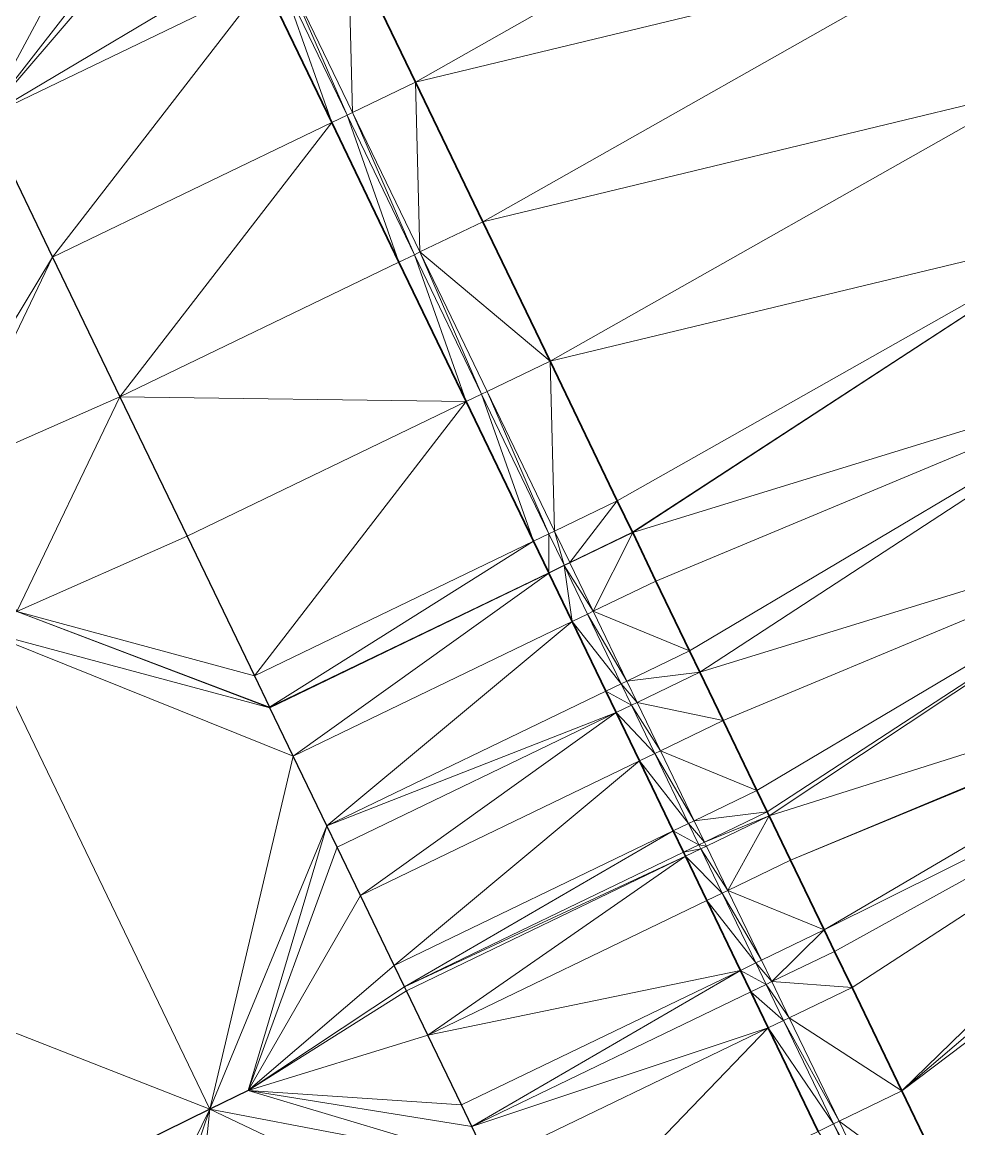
# Model space of a CAD drawing. Header units: metres. Extents: x 246428 to 246884, y 7418966 to 7419490.
# Drawn here: x 246602.27 to 246608.32, y 7419397.02 to 7419404.16 of the extents above; entities that cross this region are included whole.
import ezdxf

# ---------------------------------------------------------------- set-up
doc = ezdxf.new("R2010")
doc.units = ezdxf.units.M
doc.linetypes.add('blank name', pattern=[0])
doc.linetypes.add('HIDDEN', pattern=[9.525, 6.35, -3.175])
doc.layers.add('_12D_UNMAPPED', color=7, linetype='Continuous')
doc.layers.add('BATTER', color=250, linetype='HIDDEN', lineweight=25)
for name, color, linetype, lineweight, true_color in [('KERB_BACK', 7, 'Continuous', 35, 0x5fd2ff), ('KERB_LINE', 7, 'Continuous', 18, 0xb9b9b9), ('KERB_LIP', 7, 'Continuous', 35, 0x5fd2ff), ('KERB_TOP', 7, 'Continuous', 18, 0xb9b9b9)]:
    doc.layers.add(name, color=color, linetype=linetype, lineweight=lineweight, true_color=true_color)

msp = doc.modelspace()

# ---------------------------------------------------------------- linework, layer by layer
at = {"layer": '_12D_UNMAPPED', "color": 3, "linetype": 'blank name', "lineweight": 0}
for points in [[(246522.2167, 7419399.8155, 31.4782), (246641.9327, 7419447.0129, 33.7632), (246641.9326, 7419447.0128, 33.7632)], [(246602.0369, 7419403.5455, 33.3148), (246601.3366, 7419405.9546, 33.0215), (246603.194, 7419405.701, 33.2883)], [(246603.4073, 7419405.3061, 33.304), (246602.0369, 7419403.5455, 33.3148), (246603.194, 7419405.701, 33.2883)], [(246604.8132, 7419403.7741, 33.2334), (246604.3788, 7419404.6748, 33.2098), (246607.9104, 7419405.526, 33.3263)], [(246608.3448, 7419404.6253, 33.3532), (246604.8132, 7419403.7741, 33.2334), (246607.9104, 7419405.526, 33.3263)], [(246603.4073, 7419405.3061, 33.304), (246603.4587, 7419405.2016, 33.3081), (246602.0369, 7419403.5455, 33.3148)], [(246603.4587, 7419405.2016, 33.3081), (246603.7627, 7419404.5712, 33.3307), (246602.0369, 7419403.5455, 33.3148)], [(246603.9735, 7419404.4794, 33.1848), (246604.3788, 7419404.6748, 33.2098), (246604.4079, 7419403.5786, 33.2084)], [(246604.3788, 7419404.6748, 33.2098), (246604.8132, 7419403.7741, 33.2334), (246604.4079, 7419403.5786, 33.2084)], [(246605.2475, 7419402.8734, 33.257), (246604.8132, 7419403.7741, 33.2334), (246608.3448, 7419404.6253, 33.3532)], [(246608.7792, 7419403.7246, 33.3801), (246605.2475, 7419402.8734, 33.257), (246608.3448, 7419404.6253, 33.3532)], [(246603.7627, 7419404.5712, 33.3307), (246603.8383, 7419404.4143, 33.3348), (246602.0369, 7419403.5455, 33.3148)], [(246603.8384, 7419404.4142, 33.3348), (246603.9375, 7419404.462, 33.3348), (246604.2727, 7419403.5135, 33.3584)], [(246603.9375, 7419404.462, 33.3348), (246603.9735, 7419404.4794, 33.1848), (246604.3718, 7419403.5613, 33.3584)], [(246603.9375, 7419404.462, 33.3348), (246604.3718, 7419403.5613, 33.3584), (246604.2727, 7419403.5135, 33.3584)], [(246603.9735, 7419404.4794, 33.1848), (246604.4079, 7419403.5786, 33.2084), (246604.3718, 7419403.5613, 33.3584)], [(246603.8383, 7419404.4143, 33.3348), (246603.8384, 7419404.4142, 33.3348), (246602.0369, 7419403.5455, 33.3148)], [(246602.0369, 7419403.5455, 33.3148), (246603.8384, 7419404.4142, 33.3348), (246602.4713, 7419402.6447, 33.3384)], [(246603.8384, 7419404.4142, 33.3348), (246604.2727, 7419403.5135, 33.3584), (246602.4713, 7419402.6447, 33.3384)], [(246604.4079, 7419403.5786, 33.2084), (246604.8132, 7419403.7741, 33.2334), (246604.8422, 7419402.6779, 33.232)], [(246604.8132, 7419403.7741, 33.2334), (246605.2475, 7419402.8734, 33.257), (246604.8422, 7419402.6779, 33.232)], [(246605.6819, 7419401.9726, 33.2806), (246605.2475, 7419402.8734, 33.257), (246608.7792, 7419403.7246, 33.3801)], [(246609.2137, 7419402.8239, 33.4071), (246605.6819, 7419401.9726, 33.2806), (246608.7792, 7419403.7246, 33.3801)], [(246602.0369, 7419403.5455, 33.3148), (246602.4713, 7419402.6447, 33.3384), (246601.5606, 7419401.1396, 32.1246)], [(246604.2727, 7419403.5135, 33.3584), (246604.3718, 7419403.5613, 33.3584), (246604.7071, 7419402.6127, 33.382)], [(246604.3718, 7419403.5613, 33.3584), (246604.4079, 7419403.5786, 33.2084), (246604.8062, 7419402.6605, 33.382)], [(246604.3718, 7419403.5613, 33.3584), (246604.8062, 7419402.6605, 33.382), (246604.7071, 7419402.6127, 33.382)], [(246604.4079, 7419403.5786, 33.2084), (246604.8422, 7419402.6779, 33.232), (246604.8062, 7419402.6605, 33.382)], [(246602.4713, 7419402.6447, 33.3384), (246604.2727, 7419403.5135, 33.3584), (246602.9056, 7419401.744, 33.362)], [(246604.2727, 7419403.5135, 33.3584), (246604.7071, 7419402.6127, 33.382), (246602.9056, 7419401.744, 33.362)], [(246605.2475, 7419402.8734, 33.257), (246605.6819, 7419401.9726, 33.2806), (246604.8422, 7419402.6779, 33.232)], [(246606.1163, 7419401.0719, 33.3042), (246605.6819, 7419401.9726, 33.2806), (246609.2137, 7419402.8239, 33.4071)], [(246606.2141, 7419400.8691, 33.3095), (246606.1163, 7419401.0719, 33.3042), (246609.2137, 7419402.8239, 33.4071)], [(246606.2142, 7419400.8689, 33.3106), (246606.2141, 7419400.869, 33.3095), (246609.2137, 7419402.8239, 33.4071)], [(246606.2141, 7419400.869, 33.3095), (246606.2141, 7419400.8691, 33.3095), (246609.2137, 7419402.8239, 33.4071)], [(246606.2153, 7419400.8666, 33.3106), (246606.2142, 7419400.8689, 33.3106), (246609.2137, 7419402.8239, 33.4071)], [(246609.6481, 7419401.9232, 33.4244), (246606.2153, 7419400.8666, 33.3106), (246609.2137, 7419402.8239, 33.4071)], [(246604.8062, 7419402.6605, 33.382), (246604.8422, 7419402.6779, 33.232), (246605.2406, 7419401.7598, 33.4056)], [(246604.8422, 7419402.6779, 33.232), (246605.6819, 7419401.9726, 33.2806), (246605.2766, 7419401.7772, 33.2556)], [(246604.8422, 7419402.6779, 33.232), (246605.2766, 7419401.7772, 33.2556), (246605.2406, 7419401.7598, 33.4056)], [(246602.4713, 7419402.6447, 33.3384), (246601.8069, 7419401.2592, 32.1289), (246601.5606, 7419401.1396, 32.1246)], [(246602.4713, 7419402.6447, 33.3384), (246602.9056, 7419401.744, 33.362), (246601.8069, 7419401.2592, 32.1289)], [(246604.7071, 7419402.6127, 33.382), (246605.1415, 7419401.712, 33.4056), (246602.9056, 7419401.744, 33.362)], [(246604.7071, 7419402.6127, 33.382), (246604.8062, 7419402.6605, 33.382), (246605.1415, 7419401.712, 33.4056)], [(246604.8062, 7419402.6605, 33.382), (246605.2406, 7419401.7598, 33.4056), (246605.1415, 7419401.712, 33.4056)], [(246605.2766, 7419401.7772, 33.2556), (246605.6819, 7419401.9726, 33.2806), (246605.7109, 7419400.8764, 33.2792)], [(246605.6819, 7419401.9726, 33.2806), (246606.1163, 7419401.0719, 33.3042), (246605.7109, 7419400.8764, 33.2792)], [(246606.3658, 7419400.5545, 33.3159), (246606.2153, 7419400.8666, 33.3106), (246609.6481, 7419401.9232, 33.4244)], [(246606.583, 7419400.1041, 33.3229), (246606.3658, 7419400.5545, 33.3159), (246609.6481, 7419401.9232, 33.4244)], [(246606.6496, 7419399.9659, 33.3247), (246606.583, 7419400.1041, 33.3229), (246609.6481, 7419401.9232, 33.4244)], [(246610.0826, 7419401.0225, 33.4331), (246606.6496, 7419399.9659, 33.3247), (246609.6481, 7419401.9232, 33.4244)], [(246605.1415, 7419401.712, 33.4056), (246605.2406, 7419401.7598, 33.4056), (246605.5758, 7419400.8113, 33.4292)], [(246605.2406, 7419401.7598, 33.4056), (246605.2766, 7419401.7772, 33.2556), (246605.6749, 7419400.859, 33.4292)], [(246605.2406, 7419401.7598, 33.4056), (246605.6749, 7419400.859, 33.4292), (246605.5758, 7419400.8113, 33.4292)], [(246605.2766, 7419401.7772, 33.2556), (246605.7109, 7419400.8764, 33.2792), (246605.6749, 7419400.859, 33.4292)], [(246601.8069, 7419401.2592, 32.1289), (246602.9056, 7419401.744, 33.362), (246602.2413, 7419400.3585, 32.1489)], [(246602.9056, 7419401.744, 33.362), (246603.34, 7419400.8433, 33.3856), (246602.2413, 7419400.3585, 32.1489)], [(246602.9056, 7419401.744, 33.362), (246605.1415, 7419401.712, 33.4056), (246603.34, 7419400.8433, 33.3856)], [(246603.34, 7419400.8433, 33.3856), (246605.1415, 7419401.712, 33.4056), (246603.7744, 7419399.9425, 33.4092)], [(246605.1415, 7419401.712, 33.4056), (246605.5758, 7419400.8113, 33.4292), (246603.7744, 7419399.9425, 33.4092)], [(246605.7109, 7419400.8764, 33.2792), (246606.1163, 7419401.0719, 33.3042), (246605.8088, 7419400.6736, 33.2845)], [(246606.1163, 7419401.0719, 33.3042), (246606.2141, 7419400.8691, 33.3095), (246605.8088, 7419400.6736, 33.2845)], [(246606.8002, 7419399.6538, 33.329), (246606.6496, 7419399.9659, 33.3247), (246610.0826, 7419401.0225, 33.4331)], [(246607.0174, 7419399.2034, 33.3342), (246606.8002, 7419399.6538, 33.329), (246610.0826, 7419401.0225, 33.4331)], [(246607.084, 7419399.0652, 33.3357), (246607.0174, 7419399.2034, 33.3342), (246610.0826, 7419401.0225, 33.4331)], [(246607.0967, 7419399.039, 33.3359), (246607.084, 7419399.0652, 33.3357), (246610.0826, 7419401.0225, 33.4331)], [(246610.517, 7419400.1218, 33.4402), (246607.0967, 7419399.039, 33.3359), (246610.0826, 7419401.0225, 33.4331)], [(246603.34, 7419400.8433, 33.3856), (246603.7744, 7419399.9425, 33.4092), (246602.2413, 7419400.3585, 32.1489)], [(246605.5758, 7419400.8113, 33.4292), (246605.6749, 7419400.859, 33.4292), (246605.6736, 7419400.6084, 33.4345)], [(246605.6749, 7419400.859, 33.4292), (246605.7727, 7419400.6562, 33.4345), (246605.6736, 7419400.6084, 33.4345)], [(246605.6749, 7419400.859, 33.4292), (246605.7109, 7419400.8764, 33.2792), (246605.7727, 7419400.6562, 33.4345)], [(246605.7109, 7419400.8764, 33.2792), (246605.8088, 7419400.6736, 33.2845), (246605.7727, 7419400.6562, 33.4345)], [(246606.2141, 7419400.8691, 33.3095), (246606.2141, 7419400.869, 33.3095), (246605.8088, 7419400.6736, 33.2845)], [(246605.8088, 7419400.6736, 33.2845), (246606.2141, 7419400.869, 33.3095), (246605.8088, 7419400.6735, 33.2845)], [(246606.2141, 7419400.869, 33.3095), (246606.2142, 7419400.8689, 33.3106), (246605.8088, 7419400.6734, 33.2856)], [(246605.8088, 7419400.6735, 33.2845), (246606.2141, 7419400.869, 33.3095), (246605.8088, 7419400.6735, 33.2856)], [(246606.2141, 7419400.869, 33.3095), (246605.8088, 7419400.6734, 33.2856), (246605.8088, 7419400.6735, 33.2856)], [(246606.2142, 7419400.8689, 33.3106), (246606.2153, 7419400.8666, 33.3106), (246605.8088, 7419400.6734, 33.2856)], [(246606.2153, 7419400.8666, 33.3106), (246605.8099, 7419400.6711, 33.2856), (246605.8088, 7419400.6734, 33.2856)], [(246606.2153, 7419400.8666, 33.3106), (246605.9605, 7419400.359, 33.2909), (246605.8099, 7419400.6711, 33.2856)], [(246606.2153, 7419400.8666, 33.3106), (246606.3658, 7419400.5545, 33.3159), (246605.9605, 7419400.359, 33.2909)], [(246603.7744, 7419399.9425, 33.4092), (246605.5758, 7419400.8113, 33.4292), (246603.8722, 7419399.7397, 33.4145)], [(246605.5758, 7419400.8113, 33.4292), (246605.6736, 7419400.6084, 33.4345), (246603.8722, 7419399.7397, 33.4145)], [(246603.8722, 7419399.7397, 33.4145), (246605.6736, 7419400.6084, 33.4345), (246605.6737, 7419400.6083, 33.4356)], [(246603.8722, 7419399.7396, 33.4145), (246603.8722, 7419399.7397, 33.4145), (246605.6737, 7419400.6083, 33.4356)], [(246603.8722, 7419399.7396, 33.4145), (246605.6737, 7419400.6083, 33.4356), (246603.8722, 7419399.7396, 33.4156)], [(246605.6737, 7419400.6083, 33.4356), (246603.8723, 7419399.7395, 33.4156), (246603.8722, 7419399.7396, 33.4156)], [(246605.6737, 7419400.6083, 33.4356), (246605.6737, 7419400.6082, 33.4356), (246603.8723, 7419399.7395, 33.4156)], [(246605.6737, 7419400.6082, 33.4356), (246603.8734, 7419399.7372, 33.4156), (246603.8723, 7419399.7395, 33.4156)], [(246605.6737, 7419400.6082, 33.4356), (246605.6748, 7419400.606, 33.4356), (246603.8734, 7419399.7372, 33.4156)], [(246605.6748, 7419400.606, 33.4356), (246604.0239, 7419399.4251, 33.4209), (246603.8734, 7419399.7372, 33.4156)], [(246605.6748, 7419400.606, 33.4356), (246605.8254, 7419400.2939, 33.4409), (246604.0239, 7419399.4251, 33.4209)], [(246605.7727, 7419400.6562, 33.4345), (246605.7728, 7419400.6561, 33.4345), (246605.6736, 7419400.6084, 33.4345)], [(246605.6736, 7419400.6084, 33.4345), (246605.7728, 7419400.6561, 33.4345), (246605.6737, 7419400.6083, 33.4345)], [(246605.6736, 7419400.6084, 33.4345), (246605.6737, 7419400.6083, 33.4345), (246605.6737, 7419400.6083, 33.4356)], [(246605.6737, 7419400.6083, 33.4345), (246605.7728, 7419400.6561, 33.4356), (246605.6737, 7419400.6083, 33.4356)], [(246605.6737, 7419400.6083, 33.4345), (246605.7728, 7419400.6561, 33.4345), (246605.7728, 7419400.6561, 33.4356)], [(246605.7728, 7419400.6561, 33.4356), (246605.7728, 7419400.656, 33.4356), (246605.6737, 7419400.6082, 33.4356)], [(246605.7728, 7419400.6561, 33.4356), (246605.6737, 7419400.6082, 33.4356), (246605.6737, 7419400.6083, 33.4356)], [(246605.7728, 7419400.656, 33.4356), (246605.7739, 7419400.6538, 33.4356), (246605.6737, 7419400.6082, 33.4356)], [(246605.7739, 7419400.6538, 33.4356), (246605.6748, 7419400.606, 33.4356), (246605.6737, 7419400.6082, 33.4356)], [(246605.7739, 7419400.6538, 33.4356), (246605.8254, 7419400.2939, 33.4409), (246605.6748, 7419400.606, 33.4356)], [(246605.8088, 7419400.6736, 33.2845), (246605.8088, 7419400.6735, 33.2845), (246605.7727, 7419400.6562, 33.4345)], [(246605.7727, 7419400.6562, 33.4345), (246605.8088, 7419400.6735, 33.2845), (246605.7728, 7419400.6561, 33.4345)], [(246605.7728, 7419400.6561, 33.4345), (246605.8088, 7419400.6735, 33.2856), (246605.7728, 7419400.6561, 33.4356)], [(246605.8088, 7419400.6735, 33.2856), (246605.8088, 7419400.6734, 33.2856), (246605.7728, 7419400.656, 33.4356)], [(246605.7728, 7419400.6561, 33.4345), (246605.8088, 7419400.6735, 33.2845), (246605.8088, 7419400.6735, 33.2856)], [(246605.8088, 7419400.6735, 33.2856), (246605.7728, 7419400.656, 33.4356), (246605.7728, 7419400.6561, 33.4356)], [(246605.8088, 7419400.6734, 33.2856), (246605.8099, 7419400.6711, 33.2856), (246605.7728, 7419400.656, 33.4356)], [(246605.8099, 7419400.6711, 33.2856), (246605.7739, 7419400.6538, 33.4356), (246605.7728, 7419400.656, 33.4356)], [(246605.8099, 7419400.6711, 33.2856), (246605.9605, 7419400.359, 33.2909), (246605.7739, 7419400.6538, 33.4356)], [(246605.7739, 7419400.6538, 33.4356), (246605.9244, 7419400.3416, 33.4409), (246605.8254, 7419400.2939, 33.4409)], [(246605.9605, 7419400.359, 33.2909), (246605.9244, 7419400.3416, 33.4409), (246605.7739, 7419400.6538, 33.4356)], [(246606.3658, 7419400.5545, 33.3159), (246606.583, 7419400.1041, 33.3229), (246605.9605, 7419400.359, 33.2909)], [(246602.2413, 7419400.3585, 32.1489), (246603.8734, 7419399.7372, 33.4156), (246601.9949, 7419400.2388, 32.1446)], [(246603.8722, 7419399.7396, 33.4145), (246603.8722, 7419399.7396, 33.4156), (246602.2413, 7419400.3585, 32.1489)], [(246603.8722, 7419399.7396, 33.4156), (246603.8723, 7419399.7395, 33.4156), (246602.2413, 7419400.3585, 32.1489)], [(246603.8722, 7419399.7397, 33.4145), (246603.8722, 7419399.7396, 33.4145), (246602.2413, 7419400.3585, 32.1489)], [(246603.7744, 7419399.9425, 33.4092), (246603.8722, 7419399.7397, 33.4145), (246602.2413, 7419400.3585, 32.1489)], [(246603.8723, 7419399.7395, 33.4156), (246603.8734, 7419399.7372, 33.4156), (246602.2413, 7419400.3585, 32.1489)], [(246605.9244, 7419400.3416, 33.4409), (246606.1416, 7419399.8913, 33.4479), (246605.8254, 7419400.2939, 33.4409)], [(246605.9605, 7419400.359, 33.2909), (246606.1777, 7419399.9087, 33.2979), (246605.9244, 7419400.3416, 33.4409)], [(246606.1777, 7419399.9087, 33.2979), (246606.1416, 7419399.8913, 33.4479), (246605.9244, 7419400.3416, 33.4409)], [(246606.583, 7419400.1041, 33.3229), (246606.1777, 7419399.9087, 33.2979), (246605.9605, 7419400.359, 33.2909)], [(246605.8254, 7419400.2939, 33.4409), (246604.2411, 7419398.9747, 33.4279), (246604.0239, 7419399.4251, 33.4209)], [(246605.8254, 7419400.2939, 33.4409), (246606.0425, 7419399.8435, 33.4479), (246604.2411, 7419398.9747, 33.4279)], [(246606.1416, 7419399.8913, 33.4479), (246606.0425, 7419399.8435, 33.4479), (246605.8254, 7419400.2939, 33.4409)], [(246599.1355, 7419398.8498, 32.0946), (246601.9948, 7419400.2388, 32.1446), (246603.4867, 7419397.1453, 33.0032)], [(246601.9949, 7419400.2388, 32.1446), (246604.0239, 7419399.4251, 33.4209), (246601.9948, 7419400.2388, 32.1446)], [(246601.9948, 7419400.2388, 32.1446), (246604.0239, 7419399.4251, 33.4209), (246603.4867, 7419397.1453, 33.0032)], [(246603.8734, 7419399.7372, 33.4156), (246604.0239, 7419399.4251, 33.4209), (246601.9949, 7419400.2388, 32.1446)], [(246606.583, 7419400.1041, 33.3229), (246606.6496, 7419399.9659, 33.3247), (246606.1777, 7419399.9087, 33.2979)], [(246607.2345, 7419398.753, 33.3387), (246607.0967, 7419399.039, 33.3359), (246610.517, 7419400.1218, 33.4402)], [(246607.2345, 7419398.753, 33.3387), (246610.517, 7419400.1218, 33.4402), (246610.517, 7419400.1217, 33.4403)], [(246610.5233, 7419400.1087, 33.4405), (246607.2345, 7419398.753, 33.3387), (246610.517, 7419400.1217, 33.4403)], [(246607.4517, 7419398.3027, 33.3423), (246607.2345, 7419398.753, 33.3387), (246610.5233, 7419400.1087, 33.4405)], [(246610.6608, 7419399.9007, 33.4433), (246607.4517, 7419398.3027, 33.3423), (246610.5233, 7419400.1087, 33.4405)], [(246606.6496, 7419399.9659, 33.3247), (246606.2443, 7419399.7704, 33.2997), (246606.1777, 7419399.9087, 33.2979)], [(246606.6496, 7419399.9659, 33.3247), (246606.8002, 7419399.6538, 33.329), (246606.2443, 7419399.7704, 33.2997)], [(246606.1416, 7419399.8913, 33.4479), (246606.2083, 7419399.753, 33.4497), (246606.0425, 7419399.8435, 33.4479)], [(246606.1777, 7419399.9087, 33.2979), (246606.2443, 7419399.7704, 33.2997), (246606.1416, 7419399.8913, 33.4479)], [(246606.2443, 7419399.7704, 33.2997), (246606.2083, 7419399.753, 33.4497), (246606.1416, 7419399.8913, 33.4479)], [(246607.5184, 7419398.1644, 33.3431), (246607.4517, 7419398.3027, 33.3423), (246610.6608, 7419399.9007, 33.4433)], [(246607.6311, 7419397.9307, 33.3446), (246607.5184, 7419398.1644, 33.3431), (246610.6608, 7419399.9007, 33.4433)], [(246607.9528, 7419397.2637, 33.3483), (246607.6311, 7419397.9307, 33.3446), (246610.6608, 7419399.9007, 33.4433)], [(246610.8455, 7419399.7332, 33.4486), (246607.9528, 7419397.2637, 33.3483), (246610.6608, 7419399.9007, 33.4433)], [(246606.0425, 7419399.8435, 33.4479), (246606.1092, 7419399.7053, 33.4497), (246604.2411, 7419398.9747, 33.4279)], [(246606.2083, 7419399.753, 33.4497), (246606.1092, 7419399.7053, 33.4497), (246606.0425, 7419399.8435, 33.4479)], [(246606.2083, 7419399.753, 33.4497), (246606.3588, 7419399.4409, 33.454), (246606.1092, 7419399.7053, 33.4497)], [(246606.2443, 7419399.7704, 33.2997), (246606.3948, 7419399.4583, 33.304), (246606.2083, 7419399.753, 33.4497)], [(246606.3948, 7419399.4583, 33.304), (246606.3588, 7419399.4409, 33.454), (246606.2083, 7419399.753, 33.4497)], [(246606.8002, 7419399.6538, 33.329), (246606.3948, 7419399.4583, 33.304), (246606.2443, 7419399.7704, 33.2997)], [(246606.1092, 7419399.7053, 33.4497), (246604.3077, 7419398.8365, 33.4297), (246604.2411, 7419398.9747, 33.4279)], [(246606.1092, 7419399.7053, 33.4497), (246604.4583, 7419398.5244, 33.434), (246604.3077, 7419398.8365, 33.4297)], [(246606.1092, 7419399.7053, 33.4497), (246606.2597, 7419399.3931, 33.454), (246604.4583, 7419398.5244, 33.434)], [(246606.3588, 7419399.4409, 33.454), (246606.2597, 7419399.3931, 33.454), (246606.1092, 7419399.7053, 33.4497)], [(246611.0659, 7419399.6165, 33.4539), (246607.9528, 7419397.2637, 33.3483), (246610.8455, 7419399.7332, 33.4486)], [(246606.8002, 7419399.6538, 33.329), (246607.0174, 7419399.2034, 33.3342), (246606.3948, 7419399.4583, 33.304)], [(246608.3205, 7419396.5012, 33.3526), (246607.9528, 7419397.2637, 33.3483), (246611.0659, 7419399.6165, 33.4539)], [(246608.3205, 7419396.5011, 33.3526), (246608.3205, 7419396.5012, 33.3526), (246611.0659, 7419399.6165, 33.4539)], [(246604.0239, 7419399.4251, 33.4209), (246604.2411, 7419398.9747, 33.4279), (246603.4867, 7419397.1453, 33.0032)], [(246606.2597, 7419399.3931, 33.454), (246604.6755, 7419398.074, 33.4392), (246604.4583, 7419398.5244, 33.434)], [(246606.2597, 7419399.3931, 33.454), (246606.4769, 7419398.9428, 33.4592), (246604.6755, 7419398.074, 33.4392)], [(246606.3588, 7419399.4409, 33.454), (246606.576, 7419398.9905, 33.4592), (246606.2597, 7419399.3931, 33.454)], [(246606.576, 7419398.9905, 33.4592), (246606.4769, 7419398.9428, 33.4592), (246606.2597, 7419399.3931, 33.454)], [(246606.3948, 7419399.4583, 33.304), (246606.612, 7419399.0079, 33.3092), (246606.3588, 7419399.4409, 33.454)], [(246606.612, 7419399.0079, 33.3092), (246606.576, 7419398.9905, 33.4592), (246606.3588, 7419399.4409, 33.454)], [(246607.0174, 7419399.2034, 33.3342), (246606.612, 7419399.0079, 33.3092), (246606.3948, 7419399.4583, 33.304)], [(246607.0174, 7419399.2034, 33.3342), (246607.084, 7419399.0652, 33.3357), (246606.612, 7419399.0079, 33.3092)], [(246607.084, 7419399.0652, 33.3357), (246606.6787, 7419398.8697, 33.3107), (246606.612, 7419399.0079, 33.3092)], [(246607.084, 7419399.0652, 33.3357), (246607.0967, 7419399.039, 33.3359), (246606.6787, 7419398.8697, 33.3107)], [(246607.0967, 7419399.039, 33.3359), (246606.6913, 7419398.8435, 33.3109), (246606.6787, 7419398.8697, 33.3107)], [(246607.0967, 7419399.039, 33.3359), (246606.8292, 7419398.5576, 33.3137), (246606.6913, 7419398.8435, 33.3109)], [(246607.0967, 7419399.039, 33.3359), (246607.2345, 7419398.753, 33.3387), (246606.8292, 7419398.5576, 33.3137)], [(246604.2411, 7419398.9747, 33.4279), (246603.7328, 7419397.2658, 33.0073), (246603.4867, 7419397.1454, 33.0032)], [(246604.2411, 7419398.9747, 33.4279), (246603.4867, 7419397.1454, 33.0032), (246603.4867, 7419397.1453, 33.0032)], [(246604.2411, 7419398.9747, 33.4279), (246604.3077, 7419398.8365, 33.4297), (246603.7328, 7419397.2658, 33.0073)], [(246606.576, 7419398.9905, 33.4592), (246606.6427, 7419398.8523, 33.4607), (246606.4769, 7419398.9428, 33.4592)], [(246606.612, 7419399.0079, 33.3092), (246606.6787, 7419398.8697, 33.3107), (246606.576, 7419398.9905, 33.4592)], [(246606.6787, 7419398.8697, 33.3107), (246606.6427, 7419398.8523, 33.4607), (246606.576, 7419398.9905, 33.4592)], [(246606.4769, 7419398.9428, 33.4592), (246604.7421, 7419397.9358, 33.4407), (246604.6755, 7419398.074, 33.4392)], [(246606.4769, 7419398.9428, 33.4592), (246606.5436, 7419398.8045, 33.4607), (246604.7421, 7419397.9358, 33.4407)], [(246606.6427, 7419398.8523, 33.4607), (246606.5436, 7419398.8045, 33.4607), (246606.4769, 7419398.9428, 33.4592)], [(246599.1355, 7419398.8498, 32.0946), (246603.4867, 7419397.1453, 33.0032), (246600.6313, 7419395.7482, 32.9555)], [(246604.3077, 7419398.8365, 33.4297), (246604.4583, 7419398.5244, 33.434), (246603.7328, 7419397.2658, 33.0073)], [(246606.6427, 7419398.8523, 33.4607), (246606.6553, 7419398.8261, 33.4609), (246606.5436, 7419398.8045, 33.4607)], [(246606.6553, 7419398.8261, 33.4609), (246606.5562, 7419398.7783, 33.4609), (246606.5436, 7419398.8045, 33.4607)], [(246606.6553, 7419398.8261, 33.4609), (246606.7932, 7419398.5402, 33.4637), (246606.5562, 7419398.7783, 33.4609)], [(246606.6787, 7419398.8697, 33.3107), (246606.6913, 7419398.8435, 33.3109), (246606.6427, 7419398.8523, 33.4607)], [(246606.6913, 7419398.8435, 33.3109), (246606.6553, 7419398.8261, 33.4609), (246606.6427, 7419398.8523, 33.4607)], [(246606.6913, 7419398.8435, 33.3109), (246606.8292, 7419398.5576, 33.3137), (246606.6553, 7419398.8261, 33.4609)], [(246606.8292, 7419398.5576, 33.3137), (246606.7932, 7419398.5402, 33.4637), (246606.6553, 7419398.8261, 33.4609)], [(246606.5436, 7419398.8045, 33.4607), (246606.5562, 7419398.7783, 33.4609), (246604.7421, 7419397.9358, 33.4407)], [(246606.5562, 7419398.7783, 33.4609), (246604.7548, 7419397.9096, 33.4409), (246604.7421, 7419397.9358, 33.4407)], [(246606.5562, 7419398.7783, 33.4609), (246604.8926, 7419397.6236, 33.4437), (246604.7548, 7419397.9096, 33.4409)], [(246606.5562, 7419398.7783, 33.4609), (246606.6941, 7419398.4924, 33.4637), (246604.8926, 7419397.6236, 33.4437)], [(246606.7932, 7419398.5402, 33.4637), (246606.6941, 7419398.4924, 33.4637), (246606.5562, 7419398.7783, 33.4609)], [(246607.2345, 7419398.753, 33.3387), (246607.4517, 7419398.3027, 33.3423), (246606.8292, 7419398.5576, 33.3137)], [(246606.7932, 7419398.5402, 33.4637), (246607.0104, 7419398.0898, 33.4673), (246606.6941, 7419398.4924, 33.4637)], [(246606.8292, 7419398.5576, 33.3137), (246607.0464, 7419398.1072, 33.3173), (246606.7932, 7419398.5402, 33.4637)], [(246607.0464, 7419398.1072, 33.3173), (246607.0104, 7419398.0898, 33.4673), (246606.7932, 7419398.5402, 33.4637)], [(246607.4517, 7419398.3027, 33.3423), (246607.0464, 7419398.1072, 33.3173), (246606.8292, 7419398.5576, 33.3137)], [(246604.4583, 7419398.5244, 33.434), (246604.6755, 7419398.074, 33.4392), (246603.7328, 7419397.2658, 33.0073)], [(246606.6941, 7419398.4924, 33.4637), (246606.9113, 7419398.042, 33.4673), (246604.8926, 7419397.6236, 33.4437)], [(246607.0104, 7419398.0898, 33.4673), (246606.9113, 7419398.042, 33.4673), (246606.6941, 7419398.4924, 33.4637)], [(246607.4517, 7419398.3027, 33.3423), (246607.1131, 7419397.969, 33.3181), (246607.0464, 7419398.1072, 33.3173)], [(246607.4517, 7419398.3027, 33.3423), (246607.5184, 7419398.1644, 33.3431), (246607.1131, 7419397.969, 33.3181)], [(246607.0464, 7419398.1072, 33.3173), (246607.1131, 7419397.969, 33.3181), (246607.0104, 7419398.0898, 33.4673)], [(246607.5184, 7419398.1644, 33.3431), (246607.6311, 7419397.9307, 33.3446), (246607.1131, 7419397.969, 33.3181)], [(246604.6755, 7419398.074, 33.4392), (246604.7421, 7419397.9358, 33.4407), (246603.7328, 7419397.2658, 33.0073)], [(246606.9113, 7419398.042, 33.4673), (246605.1098, 7419397.1733, 33.4473), (246604.8926, 7419397.6236, 33.4437)], [(246606.9113, 7419398.042, 33.4673), (246605.1765, 7419397.035, 33.4481), (246605.1098, 7419397.1733, 33.4473)], [(246606.9113, 7419398.042, 33.4673), (246606.978, 7419397.9038, 33.4681), (246605.1765, 7419397.035, 33.4481)], [(246607.0104, 7419398.0898, 33.4673), (246607.077, 7419397.9516, 33.4681), (246606.9113, 7419398.042, 33.4673)], [(246607.077, 7419397.9516, 33.4681), (246606.978, 7419397.9038, 33.4681), (246606.9113, 7419398.042, 33.4673)], [(246607.1131, 7419397.969, 33.3181), (246607.077, 7419397.9516, 33.4681), (246607.0104, 7419398.0898, 33.4673)], [(246607.1131, 7419397.969, 33.3181), (246607.2258, 7419397.7353, 33.3196), (246607.077, 7419397.9516, 33.4681)], [(246607.6311, 7419397.9307, 33.3446), (246607.2258, 7419397.7353, 33.3196), (246607.1131, 7419397.969, 33.3181)], [(246604.7421, 7419397.9358, 33.4407), (246604.7548, 7419397.9096, 33.4409), (246603.7328, 7419397.2658, 33.0073)], [(246604.7548, 7419397.9096, 33.4409), (246604.8926, 7419397.6236, 33.4437), (246603.7328, 7419397.2658, 33.0073)], [(246606.978, 7419397.9038, 33.4681), (246607.0907, 7419397.6701, 33.4696), (246605.1765, 7419397.035, 33.4481)], [(246607.077, 7419397.9516, 33.4681), (246607.1897, 7419397.7179, 33.4696), (246606.978, 7419397.9038, 33.4681)], [(246607.1897, 7419397.7179, 33.4696), (246607.0907, 7419397.6701, 33.4696), (246606.978, 7419397.9038, 33.4681)], [(246607.2258, 7419397.7353, 33.3196), (246607.1897, 7419397.7179, 33.4696), (246607.077, 7419397.9516, 33.4681)], [(246607.6311, 7419397.9307, 33.3446), (246607.9528, 7419397.2637, 33.3483), (246607.2258, 7419397.7353, 33.3196)], [(246607.1897, 7419397.7179, 33.4696), (246607.5114, 7419397.0509, 33.4733), (246607.0907, 7419397.6701, 33.4696)], [(246607.2258, 7419397.7353, 33.3196), (246607.5475, 7419397.0682, 33.3233), (246607.1897, 7419397.7179, 33.4696)], [(246607.5475, 7419397.0682, 33.3233), (246607.5114, 7419397.0509, 33.4733), (246607.1897, 7419397.7179, 33.4696)], [(246607.9528, 7419397.2637, 33.3483), (246607.5475, 7419397.0682, 33.3233), (246607.2258, 7419397.7353, 33.3196)], [(246604.8926, 7419397.6236, 33.4437), (246605.1098, 7419397.1733, 33.4473), (246603.7328, 7419397.2658, 33.0073)], [(246607.0907, 7419397.6701, 33.4696), (246605.2892, 7419396.8013, 33.4496), (246605.1765, 7419397.035, 33.4481)], [(246607.0907, 7419397.6701, 33.4696), (246605.6109, 7419396.1343, 33.4533), (246605.2892, 7419396.8013, 33.4496)], [(246607.0907, 7419397.6701, 33.4696), (246607.4123, 7419397.0031, 33.4733), (246605.6109, 7419396.1343, 33.4533)], [(246607.5114, 7419397.0509, 33.4733), (246607.4123, 7419397.0031, 33.4733), (246607.0907, 7419397.6701, 33.4696)], [(246603.7328, 7419397.2658, 33.0073), (246605.2892, 7419396.8013, 33.4496), (246603.4867, 7419397.1454, 33.0032)], [(246605.1765, 7419397.035, 33.4481), (246605.2892, 7419396.8013, 33.4496), (246603.7328, 7419397.2658, 33.0073)], [(246605.1098, 7419397.1733, 33.4473), (246605.1765, 7419397.035, 33.4481), (246603.7328, 7419397.2658, 33.0073)], [(246607.9528, 7419397.2637, 33.3483), (246608.3205, 7419396.5012, 33.3526), (246607.5475, 7419397.0682, 33.3233)], [(246603.4867, 7419397.1453, 33.0032), (246601.8233, 7419393.7567, 33.1048), (246600.6313, 7419395.7482, 32.9555)], [(246602.2994, 7419393.6375, 33.1072), (246601.8233, 7419393.7567, 33.1048), (246603.4867, 7419397.1453, 33.0032)], [(246603.1176, 7419393.5705, 33.1036), (246602.2994, 7419393.6375, 33.1072), (246603.4867, 7419397.1453, 33.0032)], [(246605.6109, 7419396.1343, 33.4533), (246603.1176, 7419393.5705, 33.1036), (246603.4867, 7419397.1453, 33.0032)], [(246603.4867, 7419397.1454, 33.0032), (246605.6109, 7419396.1343, 33.4533), (246603.4867, 7419397.1453, 33.0032)], [(246605.2892, 7419396.8013, 33.4496), (246605.6109, 7419396.1343, 33.4533), (246603.4867, 7419397.1454, 33.0032)], [(246607.5114, 7419397.0509, 33.4733), (246607.8791, 7419396.2884, 33.4776), (246607.4123, 7419397.0031, 33.4733)], [(246607.5475, 7419397.0682, 33.3233), (246607.9152, 7419396.3058, 33.3276), (246607.5114, 7419397.0509, 33.4733)], [(246607.9152, 7419396.3058, 33.3276), (246607.8791, 7419396.2884, 33.4776), (246607.5114, 7419397.0509, 33.4733)], [(246608.3205, 7419396.5012, 33.3526), (246607.9152, 7419396.3058, 33.3276), (246607.5475, 7419397.0682, 33.3233)]]:
    msp.add_3dface(points, dxfattribs=at)
at = {"layer": 'BATTER'}
for points in [[(246602.0369, 7419403.5455, 33.3148), (246602.4713, 7419402.6447, 33.3384), (246602.9056, 7419401.744, 33.362), (246603.34, 7419400.8433, 33.3856), (246603.7744, 7419399.9425, 33.4092), (246603.8722, 7419399.7397, 33.4145), (246603.8722, 7419399.7396, 33.4145)], [(246605.2892, 7419396.8013, 33.4496), (246605.1765, 7419397.035, 33.4481), (246605.1098, 7419397.1733, 33.4473), (246604.8926, 7419397.6236, 33.4437), (246604.7548, 7419397.9096, 33.4409), (246604.7421, 7419397.9358, 33.4407), (246604.6755, 7419398.074, 33.4392), (246604.4583, 7419398.5244, 33.434), (246604.3077, 7419398.8365, 33.4297), (246604.2411, 7419398.9747, 33.4279), (246604.0239, 7419399.4251, 33.4209), (246603.8734, 7419399.7372, 33.4156), (246603.8723, 7419399.7395, 33.4156), (246603.8722, 7419399.7396, 33.4156)], [(246603.7328, 7419397.2658, 33.0073), (246603.4867, 7419397.1454, 33.0032), (246603.4867, 7419397.1453, 33.0032), (246600.6313, 7419395.7482, 32.9555), (246598.5854, 7419394.7471, 32.9213), (246598.5853, 7419394.747, 32.9213), (246596.1401, 7419393.5506, 32.8805), (246591.8359, 7419391.4445, 32.8086), (246591.8358, 7419391.4445, 32.8086), (246591.6441, 7419391.3628, 32.8028), (246587.0402, 7419389.3987, 32.6629), (246582.4383, 7419387.4306, 32.5242), (246577.8382, 7419385.4586, 32.3866), (246573.2401, 7419383.4826, 32.2501), (246568.6439, 7419381.5026, 32.1147), (246564.0496, 7419379.5186, 31.9804), (246562.6255, 7419378.9027, 31.939)]]:
    msp.add_polyline3d(points, dxfattribs=at)
at = {"layer": 'KERB_BACK'}
for points in [[(246602.0679, 7419407.1812, 33.1025), (246602.3814, 7419406.841, 33.1089), (246602.6731, 7419406.4819, 33.1153), (246602.6815, 7419406.471, 33.1155), (246602.6815, 7419406.4709, 33.1155), (246602.942, 7419406.1055, 33.1945), (246602.942, 7419406.1054, 33.1945), (246603.1871, 7419405.713, 33.2856), (246603.194, 7419405.7011, 33.2884), (246603.194, 7419405.701, 33.2884), (246603.4073, 7419405.3061, 33.304), (246603.4587, 7419405.2016, 33.3081), (246603.7627, 7419404.5712, 33.3307), (246603.8383, 7419404.4143, 33.3348), (246603.8384, 7419404.4142, 33.3348), (246604.2727, 7419403.5135, 33.3584), (246604.7071, 7419402.6127, 33.382), (246605.1415, 7419401.712, 33.4056), (246605.5758, 7419400.8113, 33.4292), (246605.6736, 7419400.6084, 33.4345), (246605.6737, 7419400.6083, 33.4345)], [(246607.4123, 7419397.0031, 33.4733), (246607.0907, 7419397.6701, 33.4696), (246606.978, 7419397.9038, 33.4681), (246606.9113, 7419398.042, 33.4673), (246606.6941, 7419398.4924, 33.4637), (246606.5562, 7419398.7783, 33.4609), (246606.5436, 7419398.8045, 33.4607), (246606.4769, 7419398.9428, 33.4592), (246606.2597, 7419399.3931, 33.454), (246606.1092, 7419399.7053, 33.4497), (246606.0425, 7419399.8435, 33.4479), (246605.8254, 7419400.2939, 33.4409), (246605.6748, 7419400.606, 33.4356), (246605.6737, 7419400.6082, 33.4356), (246605.6737, 7419400.6083, 33.4356)]]:
    msp.add_polyline3d(points, dxfattribs=at)
at = {"layer": 'KERB_LINE'}
for points in [[(246602.175, 7419407.2863, 33.1025), (246602.4948, 7419406.9392, 33.1089), (246602.7924, 7419406.5729, 33.1153), (246602.8009, 7419406.5617, 33.1155), (246602.801, 7419406.5616, 33.1155), (246603.0667, 7419406.1889, 33.1217), (246603.0668, 7419406.1888, 33.1217), (246603.3167, 7419405.7884, 33.1379), (246603.3238, 7419405.7763, 33.1384), (246603.3238, 7419405.7762, 33.1384), (246603.5413, 7419405.3734, 33.154), (246603.5938, 7419405.2667, 33.1581), (246603.8978, 7419404.6364, 33.1807), (246603.9734, 7419404.4795, 33.1848), (246603.9735, 7419404.4794, 33.1848), (246604.4079, 7419403.5786, 33.2084), (246604.8422, 7419402.6779, 33.232), (246605.2766, 7419401.7772, 33.2556), (246605.7109, 7419400.8764, 33.2792), (246605.8088, 7419400.6736, 33.2845), (246605.8088, 7419400.6735, 33.2845)], [(246607.9152, 7419396.3058, 33.3276), (246607.5475, 7419397.0682, 33.3233), (246607.2258, 7419397.7353, 33.3196), (246607.1131, 7419397.969, 33.3181), (246607.0464, 7419398.1072, 33.3173), (246606.8292, 7419398.5576, 33.3137), (246606.6913, 7419398.8435, 33.3109), (246606.6787, 7419398.8697, 33.3107), (246606.612, 7419399.0079, 33.3092), (246606.3948, 7419399.4583, 33.304), (246606.2443, 7419399.7704, 33.2997), (246606.1777, 7419399.9087, 33.2979), (246605.9605, 7419400.359, 33.2909), (246605.8099, 7419400.6711, 33.2856), (246605.8088, 7419400.6734, 33.2856), (246605.8088, 7419400.6735, 33.2856)]]:
    msp.add_polyline3d(points, dxfattribs=at)
at = {"layer": 'KERB_LIP'}
for points in [[(246602.1354, 7419407.9472, 33.0821), (246602.4963, 7419407.6013, 33.0983), (246602.835, 7419407.2336, 33.1144), (246603.1503, 7419406.8457, 33.1306), (246603.1593, 7419406.8338, 33.1311), (246603.1594, 7419406.8337, 33.1311), (246603.4408, 7419406.4389, 33.1467), (246603.4409, 7419406.4389, 33.1467), (246603.7056, 7419406.0148, 33.1629), (246603.7131, 7419406.0019, 33.1634), (246603.7132, 7419406.0018, 33.1634), (246603.9436, 7419405.5751, 33.179), (246603.9991, 7419405.4622, 33.1831), (246604.3031, 7419404.8318, 33.2057), (246604.3788, 7419404.6749, 33.2098), (246604.3788, 7419404.6748, 33.2098), (246604.8132, 7419403.7741, 33.2334), (246605.2475, 7419402.8734, 33.257), (246605.6819, 7419401.9726, 33.2806), (246606.1163, 7419401.0719, 33.3042), (246606.2141, 7419400.8691, 33.3095), (246606.2141, 7419400.869, 33.3095)], [(246608.3205, 7419396.5012, 33.3526), (246607.9528, 7419397.2637, 33.3483), (246607.6311, 7419397.9307, 33.3446), (246607.5184, 7419398.1644, 33.3431), (246607.4517, 7419398.3027, 33.3423), (246607.2345, 7419398.753, 33.3387), (246607.0967, 7419399.039, 33.3359), (246607.084, 7419399.0652, 33.3357), (246607.0174, 7419399.2034, 33.3342), (246606.8002, 7419399.6538, 33.329), (246606.6496, 7419399.9659, 33.3247), (246606.583, 7419400.1041, 33.3229), (246606.3658, 7419400.5545, 33.3159), (246606.2153, 7419400.8666, 33.3106), (246606.2142, 7419400.8689, 33.3106), (246606.2141, 7419400.869, 33.3106)]]:
    msp.add_polyline3d(points, dxfattribs=at)
at = {"layer": 'KERB_TOP'}
for points in [[(246602.1464, 7419407.2583, 33.1025), (246602.4645, 7419406.913, 33.1089), (246602.7606, 7419406.5486, 33.1153), (246602.7691, 7419406.5375, 33.1155), (246602.7691, 7419406.5374, 33.1155), (246603.0334, 7419406.1666, 33.1945), (246603.0335, 7419406.1666, 33.1945), (246603.2821, 7419405.7683, 33.2856), (246603.2892, 7419405.7562, 33.2884), (246603.2892, 7419405.7561, 33.2884), (246603.5056, 7419405.3554, 33.304), (246603.5578, 7419405.2494, 33.3081), (246603.8617, 7419404.619, 33.3307), (246603.9374, 7419404.4621, 33.3348), (246603.9375, 7419404.462, 33.3348), (246604.3718, 7419403.5613, 33.3584), (246604.8062, 7419402.6605, 33.382), (246605.2406, 7419401.7598, 33.4056), (246605.6749, 7419400.859, 33.4292), (246605.7727, 7419400.6562, 33.4345), (246605.7728, 7419400.6561, 33.4345)], [(246607.8791, 7419396.2884, 33.4776), (246607.5114, 7419397.0509, 33.4733), (246607.1897, 7419397.7179, 33.4696), (246607.077, 7419397.9516, 33.4681), (246607.0104, 7419398.0898, 33.4673), (246606.7932, 7419398.5402, 33.4637), (246606.6553, 7419398.8261, 33.4609), (246606.6427, 7419398.8523, 33.4607), (246606.576, 7419398.9905, 33.4592), (246606.3588, 7419399.4409, 33.454), (246606.2083, 7419399.753, 33.4497), (246606.1416, 7419399.8913, 33.4479), (246605.9244, 7419400.3416, 33.4409), (246605.7739, 7419400.6538, 33.4356), (246605.7728, 7419400.656, 33.4356), (246605.7728, 7419400.6561, 33.4356)]]:
    msp.add_polyline3d(points, dxfattribs=at)

doc.saveas('drawing.dxf')
